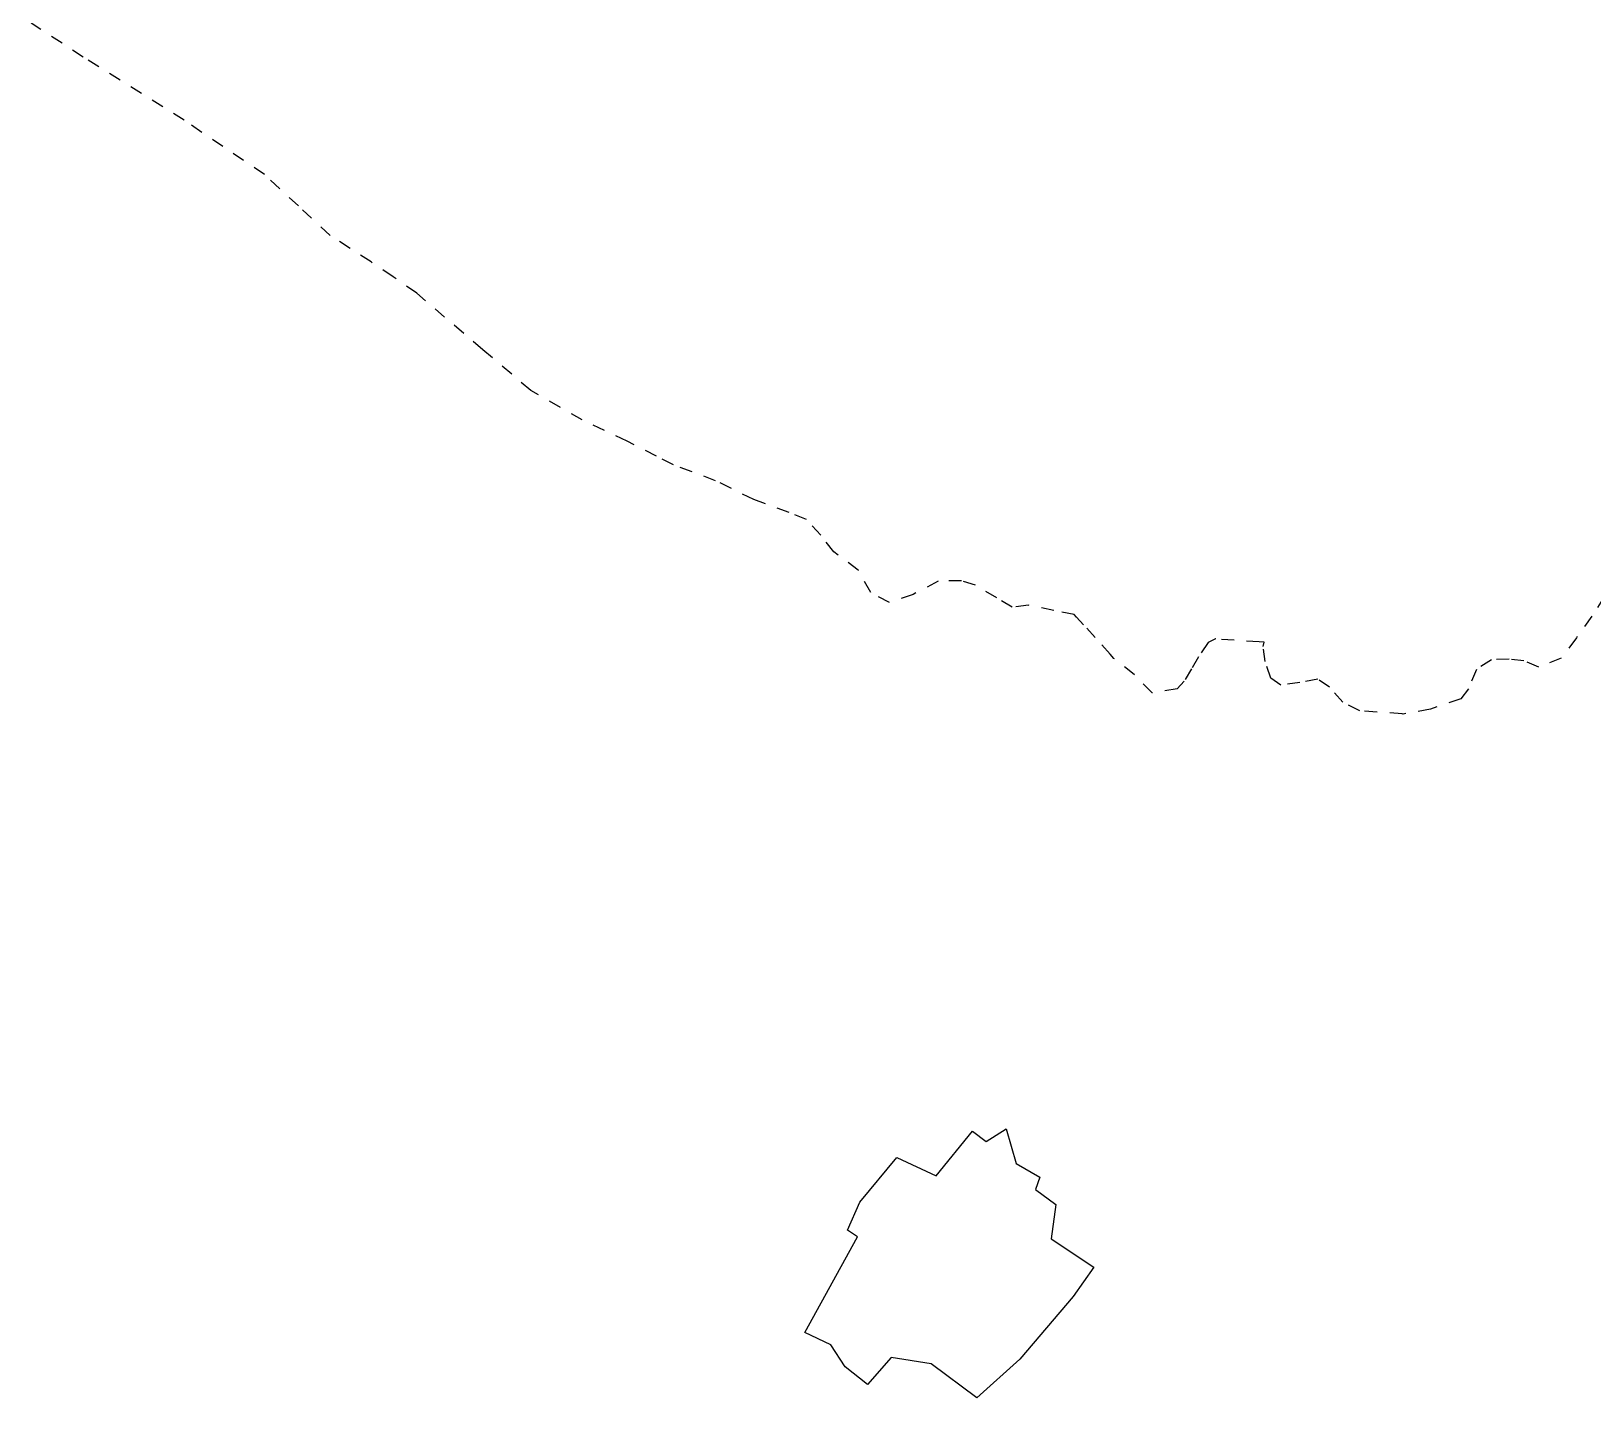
# Model space of a CAD drawing. Header units: millimetres. Extents: x 1888 to 2040, y 1705 to 1894.
# Drawn here: x 1956.85 to 1969.26, y 1813.8 to 1824.66 of the extents above; entities that cross this region are included whole.
import ezdxf

# ---------------------------------------------------------------- set-up
doc = ezdxf.new("R2010")
doc.units = ezdxf.units.MM
doc.linetypes.add('HIDDEN', pattern=[0.375, 0.25, -0.125])

# ---------------------------------------------------------------- blocks, each defined once
blk = doc.blocks.new('mall')
at = {"linetype": 'HIDDEN'}
for p, q in [((-67532, -12346), (-67944, -12077)), ((-66730, -12848), (-67532, -12346)), ((-66091, -13280), (-66730, -12848)), ((-65822, -13529), (-66091, -13280)), ((-65570, -13763), (-65822, -13529)), ((-65243, -13974), (-65570, -13763)), ((-65069, -14093), (-65243, -13974)), ((-64881, -14222), (-65069, -14093)), ((-64356, -14672), (-64881, -14222)), ((-63974, -14995), (-64356, -14672)), ((-63566, -15229), (-63974, -14995)), ((-63209, -15397), (-63566, -15229)), ((-62975, -15517), (-63209, -15397)), ((-62842, -15585), (-62975, -15517)), ((-62507, -15712), (-62842, -15585)), ((-62202, -15862), (-62507, -15712)), ((-61923, -15964), (-62202, -15862)), ((-61784, -16021), (-61923, -15964)), ((-61671, -16145), (-61784, -16021)), ((-61568, -16278), (-61671, -16145)), ((-61373, -16422), (-61568, -16278)), ((-61274, -16601), (-61373, -16422)), ((-61125, -16680), (-61274, -16601)), ((-60938, -16615), (-61125, -16680)), ((-60738, -16510), (-60938, -16615)), ((-60554, -16506), (-60738, -16510)), ((-60443, -16542), (-60554, -16506)), ((-60273, -16643), (-60443, -16542)), ((-60151, -16717), (-60273, -16643)), ((-60022, -16701), (-60151, -16717)), ((-59819, -16743), (-60022, -16701)), ((-59657, -16775), (-59819, -16743)), ((-55446, -16635), (-55545, -16787)), ((-59639, -16796), (-59657, -16775)), ((-59583, -16857), (-59639, -16796)), ((-59491, -16958), (-59583, -16857)), ((-55545, -16787), (-55668, -16961)), ((-59372, -17089), (-59491, -16958)), ((-58593, -16996), (-58671, -17112)), ((-58534, -16969), (-58593, -16996)), ((-58533, -16969), (-58534, -16969)), ((-58188, -16992), (-58533, -16969)), ((-58148, -16995), (-58188, -16992)), ((-58157, -17030), (-58148, -16995)), ((-55668, -16961), (-55788, -17121)), ((-59342, -17123), (-59372, -17089)), ((-58671, -17112), (-58725, -17206)), ((-58140, -17149), (-58157, -17030)), ((-55788, -17121), (-55967, -17193)), ((-59180, -17252), (-59342, -17123)), ((-58725, -17206), (-58783, -17303)), ((-58094, -17281), (-58140, -17149)), ((-56462, -17211), (-56525, -17366)), ((-56341, -17135), (-56462, -17211)), ((-56203, -17129), (-56341, -17135)), ((-56085, -17142), (-56203, -17129)), ((-55967, -17193), (-56085, -17142)), ((-59039, -17398), (-59180, -17252)), ((-58839, -17366), (-59039, -17398)), ((-58783, -17303), (-58839, -17366)), ((-58015, -17336), (-58094, -17281)), ((-57865, -17314), (-58015, -17336)), ((-57722, -17289), (-57865, -17314)), ((-57630, -17352), (-57722, -17289)), ((-57523, -17472), (-57630, -17352)), ((-56525, -17366), (-56586, -17444)), ((-57388, -17540), (-57523, -17472)), ((-56586, -17444), (-56826, -17526)), ((-57051, -17564), (-57388, -17540)), ((-57045, -17566), (-57051, -17564)), ((-56826, -17526), (-57045, -17566))]:
    blk.add_line(p, q, dxfattribs=at)
at = {"linetype": 'Continuous'}
for p, q in [((-60755, -21233), (-60466, -20879)), ((-60466, -20879), (-60357, -20961)), ((-60357, -20961), (-60198, -20862)), ((-60198, -20862), (-60119, -21136)), ((-61362, -21444), (-61067, -21088)), ((-61067, -21088), (-60755, -21233)), ((-60119, -21136), (-59930, -21245)), ((-59930, -21245), (-59966, -21342)), ((-61458, -21665), (-61362, -21444)), ((-59966, -21342), (-59803, -21461)), ((-59803, -21461), (-59840, -21735)), ((-61379, -21718), (-61458, -21665)), ((-61799, -22478), (-61379, -21718)), ((-59840, -21735), (-59501, -21959)), ((-59501, -21959), (-59666, -22193)), ((-59666, -22193), (-60089, -22690)), ((-61591, -22576), (-61799, -22478)), ((-61476, -22751), (-61591, -22576)), ((-61112, -22677), (-61301, -22891)), ((-60793, -22727), (-61112, -22677)), ((-60089, -22690), (-60430, -22997)), ((-61301, -22891), (-61476, -22751)), ((-60430, -22997), (-60793, -22727))]:
    blk.add_line(p, q, dxfattribs=at)

msp = doc.modelspace()

# ---------------------------------------------------------------- block references
at = {"xscale": 0.001, "yscale": 0.001, "zscale": 0.001}
msp.add_blockref('mall', (2024.797, 1836.796), dxfattribs=at)

doc.saveas('drawing.dxf')
